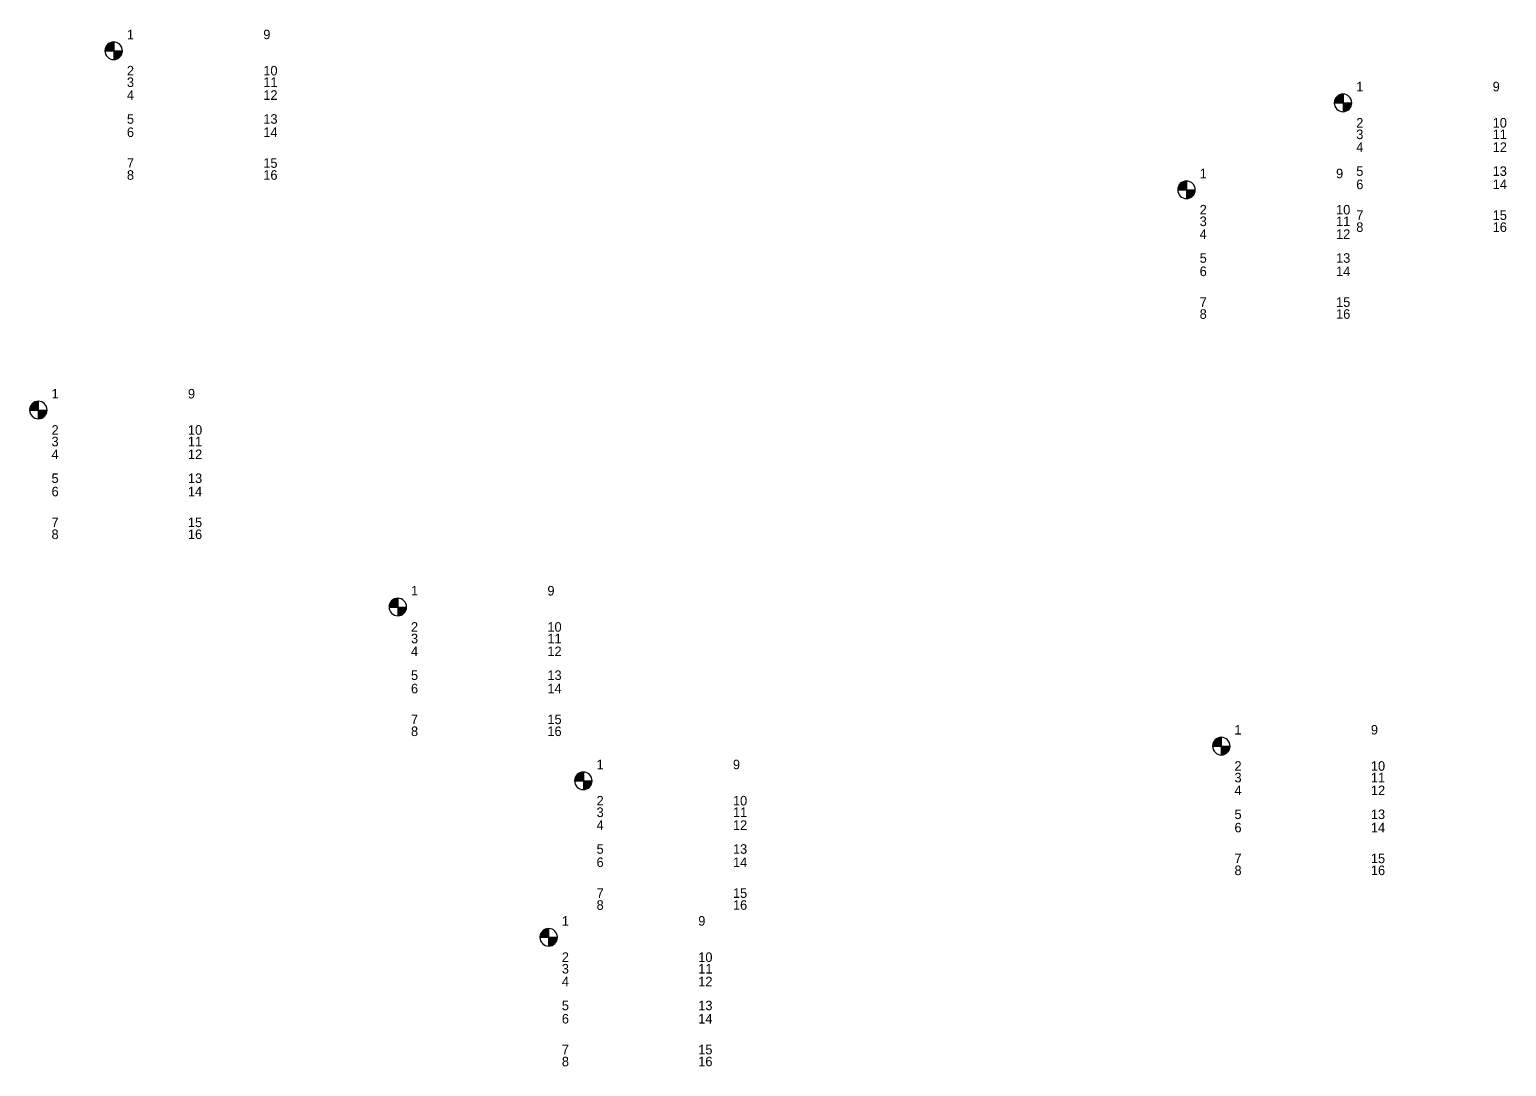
# Model space of a CAD drawing. Extents: x -141445 to -141321, y 26410 to 27069.
# Drawn here: x -141444.6 to -141429.16, y 26535.65 to 26546.5 of the extents above; entities that cross this region are included whole.
import ezdxf

# ---------------------------------------------------------------- set-up
doc = ezdxf.new("R2010")
doc.units = 0
doc.header["$MEASUREMENT"] = 0
doc.layers.get('0').update_dxf_attribs({"linetype": 'CONTINUOUS'})
for name, color, linetype in [('$I-ATT-TEXTDAT', 81, 'CONTINUOUS'), ('$I-ATT-TEXTVIS', 3, 'CONTINUOUS'), ('PEN00', 3, 'CONTINUOUS'), ('PEN000-S', 11, 'CONTINUOUS')]:
    doc.layers.add(name, color=color, linetype=linetype)

# ---------------------------------------------------------------- blocks, each defined once
blk = doc.blocks.new('*X3')
at = {"color": 0}
for p, q in [((132.142, 200.024), (132.593, 200.475)), ((132.158, 200.111), (132.506, 200.459)), ((132.166, 199.977), (132.64, 200.451)), ((132.211, 200.235), (132.383, 200.406)), ((132.237, 199.977), (132.64, 200.381)), ((132.307, 199.977), (132.64, 200.31)), ((132.378, 199.977), (132.64, 200.239)), ((132.449, 199.977), (132.64, 200.168)), ((132.519, 199.977), (132.64, 200.098)), ((132.59, 199.977), (132.64, 200.027)), ((132.64, 199.956), (132.661, 199.977)), ((132.64, 199.886), (132.732, 199.977)), ((132.64, 199.815), (132.802, 199.977)), ((132.64, 199.744), (132.873, 199.977)), ((132.64, 199.673), (132.944, 199.977)), ((132.64, 199.603), (133.014, 199.977)), ((132.64, 199.532), (133.085, 199.977)), ((132.656, 199.478), (133.139, 199.961)), ((132.736, 199.487), (133.13, 199.881)), ((132.838, 199.519), (133.098, 199.779))]:
    blk.add_line(p, q, dxfattribs=at)
blk = doc.blocks.new('MOEBIUS')
at = {"layer": 'PEN00'}
for p, q in [((-141422.594, 26540.215), (-141422.41, 26540.215)), ((-141422.502, 26540.306), (-141422.502, 26540.123))]:
    blk.add_line(p, q, dxfattribs=at)
for start, end in [(90, 180), (180, 270), (0, 90), (270, 0)]:
    blk.add_arc((-141422.502, 26540.215), 0.0917, start, end, dxfattribs=at)
at = {"layer": 'PEN000-S', "xscale": 0.183500000013737, "yscale": 0.1834999999991851, "zscale": 0.1835}
blk.add_blockref('*X3', (-141446.841, 26503.519), dxfattribs=at)
at = {"layer": '$I-ATT-TEXTDAT'}
for tag, p in [('T2', (-141422.364, 26539.957)), ('T10', (-141420.938, 26539.957)), ('T3', (-141422.364, 26539.836)), ('T11', (-141420.938, 26539.836)), ('T4', (-141422.364, 26539.702)), ('T12', (-141420.938, 26539.702)), ('T5', (-141422.364, 26539.452)), ('T13', (-141420.938, 26539.452)), ('T6', (-141422.364, 26539.313)), ('T14', (-141420.938, 26539.313)), ('T7', (-141422.364, 26538.991)), ('T15', (-141420.938, 26538.991)), ('T8', (-141422.364, 26538.866)), ('T16', (-141420.938, 26538.866))]:
    blk.add_attdef(tag, p, '', height=0.1, dxfattribs=at)
at = {"layer": '$I-ATT-TEXTVIS'}
for tag, p in [('T1', (-141422.364, 26540.336)), ('T9', (-141420.938, 26540.336))]:
    blk.add_attdef(tag, p, '', height=0.1, dxfattribs=at)

msp = doc.modelspace()

# ---------------------------------------------------------------- block references
for p in [(-21.218, 6.059), (-8.366, 5.514), (-10.003, 4.605), (-22.006, 2.302), (-18.248, 0.242), (-9.639, -1.212), (-16.308, -1.575), (-16.671, -3.211)]:
    msp.add_blockref('MOEBIUS', p).add_auto_attribs({'T1': '1', 'T2': '2', 'T3': '3', 'T4': '4', 'T5': '5', 'T6': '6', 'T7': '7', 'T8': '8', 'T9': '9', 'T10': '10', 'T11': '11', 'T12': '12', 'T13': '13', 'T14': '14', 'T15': '15', 'T16': '16'})

doc.saveas('drawing.dxf')
